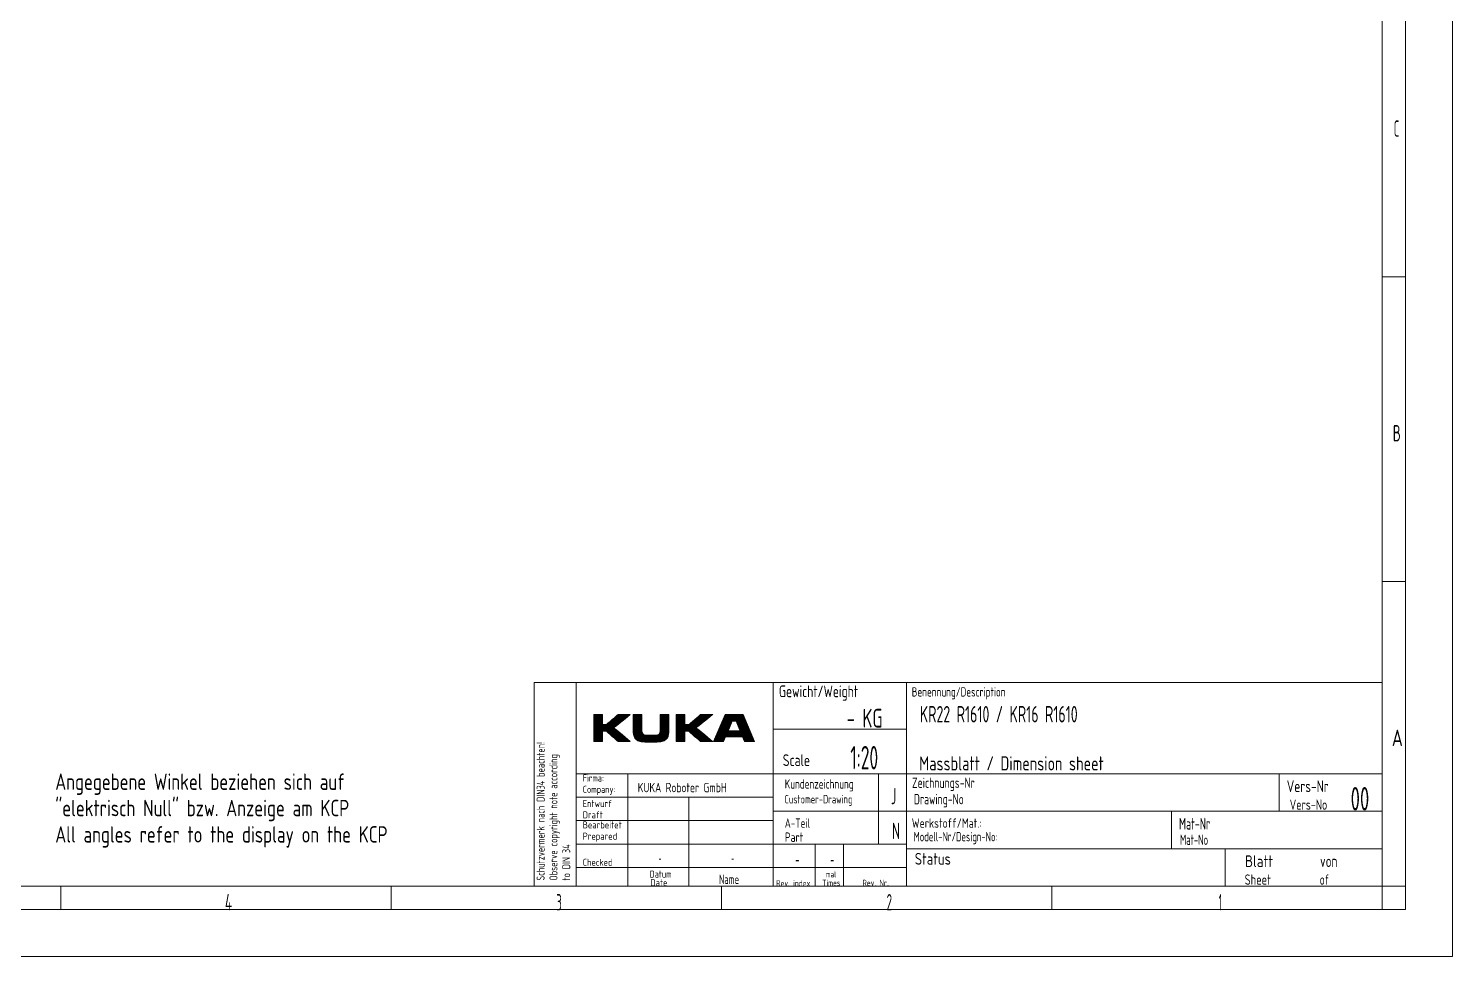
# Model space of a CAD drawing. Header units: millimetres. Extents: x 0 to 594, y 0 to 532.
# Drawn here: x 290.1 to 594, y 0 to 198 of the extents above; entities that cross this region are included whole.
import ezdxf

# ---------------------------------------------------------------- set-up
doc = ezdxf.new("R2010")
doc.units = ezdxf.units.MM
doc.layers.add('206', color=7, linetype='Continuous', true_color=0xffffff)
doc.layers.add('211', color=7, linetype='Continuous', true_color=0xffffff)
doc.styles.add('iso-1', font='isocp.shx')

msp = doc.modelspace()

# ---------------------------------------------------------------- linework, layer by layer
at = {"layer": '211', "color": 250, "linetype": 'Continuous', "lineweight": 13}
for p, q in [((594, 0), (594, 420)), ((584, 10), (584, 410)), ((579, 145), (584, 145)), ((579, 80), (584, 80)), ((418, 39), (418, 18)), ((418, 39), (418, 15)), ((449, 39), (449, 15)), ((579, 39), (477.5, 39)), ((557, 31), (557, 39)), ((407, 34), (449, 34)), ((431, 34), (431, 15)), ((449, 34), (449, 18)), ((579, 31), (477.5, 31)), ((534, 31), (534, 23)), ((449, 29), (407, 29)), ((407, 24), (449, 24)), ((449, 23), (449, 15)), ((458, 24), (458, 15)), ((464, 24), (464, 15)), ((464, 23), (464, 15)), ((477.5, 23), (579, 23)), ((545.5, 23), (545.5, 15)), ((407, 19), (449, 19)), ((449, 19), (477.5, 19)), ((297, 15), (297, 10)), ((367.5, 15), (367.5, 10)), ((438, 15), (438, 10)), ((508.5, 15), (508.5, 10)), ((579, 15), (579, 10)), ((579, 15), (584, 15)), ((10, 10), (584, 10)), ((0, 0), (594, 0))]:
    msp.add_line(p, q, dxfattribs=at)
at = {"layer": '211', "color": 250, "linetype": 'Continuous', "lineweight": 18}
for p, q in [((579, 15), (579, 405)), ((398, 58.5), (579, 58.5)), ((398, 58.5), (398, 15)), ((407, 58.5), (407, 15)), ((449, 58.5), (449, 35)), ((477.5, 23), (477.5, 58.5)), ((410.75, 51.62548), (412.587, 51.62548)), ((410.75, 51.52548), (412.587, 51.52548)), ((410.75, 51.42548), (412.587, 51.42548)), ((410.75, 51.32548), (412.587, 51.32548)), ((410.75, 51.22548), (412.587, 51.22548)), ((410.75, 51.12548), (412.587, 51.12548)), ((410.75, 51.02548), (412.587, 51.02548)), ((410.75, 50.92548), (412.587, 50.92548)), ((410.75, 50.82548), (412.587, 50.82548)), ((410.75, 50.72548), (412.587, 50.72548)), ((410.75, 50.62548), (412.587, 50.62548)), ((410.75, 50.52548), (412.587, 50.52548)), ((410.75, 50.42548), (412.587, 50.42548)), ((410.75, 50.32548), (412.587, 50.32548)), ((410.75, 50.22548), (412.587, 50.22548)), ((410.75, 50.12548), (412.587, 50.12548)), ((410.75, 50.02548), (412.587, 50.02548)), ((410.75, 49.92548), (412.587, 49.92548)), ((410.75, 49.82548), (412.587, 49.82548)), ((410.75, 49.72548), (412.587, 49.72548)), ((410.75, 49.62548), (412.587, 49.62548)), ((410.75, 49.52548), (412.587, 49.52548)), ((410.75, 49.42548), (415.78824, 49.42548)), ((410.75, 49.32548), (415.66328, 49.32548)), ((410.75, 49.22548), (415.53832, 49.22548)), ((410.75, 49.12548), (415.41337, 49.12548)), ((410.75, 49.02548), (415.28841, 49.02548)), ((410.75, 48.92548), (415.16345, 48.92548)), ((410.75, 48.82548), (415.03849, 48.82548)), ((410.75, 48.72548), (415.12132, 48.72548)), ((410.75, 48.62548), (415.24088, 48.62548)), ((413.46554, 49.52548), (415.9132, 49.52548)), ((413.58333, 49.62548), (416.03816, 49.62548)), ((413.70111, 49.72548), (416.16312, 49.72548)), ((413.8189, 49.82548), (416.28807, 49.82548)), ((413.93669, 49.92548), (416.41303, 49.92548)), ((414.05448, 50.02548), (416.53799, 50.02548)), ((414.17227, 50.12548), (416.66295, 50.12548)), ((414.29005, 50.22548), (416.78791, 50.22548)), ((414.40784, 50.32548), (416.91287, 50.32548)), ((414.52563, 50.42548), (417.03782, 50.42548)), ((414.64342, 50.52548), (417.16278, 50.52548)), ((414.76121, 50.62548), (417.28774, 50.62548)), ((414.87899, 50.72548), (417.4127, 50.72548)), ((414.99678, 50.82548), (417.53766, 50.82548)), ((415.11457, 50.92548), (417.66262, 50.92548)), ((415.23236, 51.02548), (417.78757, 51.02548)), ((415.35015, 51.12548), (417.91253, 51.12548)), ((415.46794, 51.22548), (418.03749, 51.22548)), ((415.58572, 51.32548), (418.16245, 51.32548)), ((415.70351, 51.42548), (418.28741, 51.42548)), ((415.8213, 51.52548), (418.41237, 51.52548)), ((415.93909, 51.62548), (418.53732, 51.62548)), ((419.17941, 51.62548), (421.01641, 51.62548)), ((419.17941, 51.52548), (421.01641, 51.52548)), ((419.17941, 51.42548), (421.01641, 51.42548)), ((419.17941, 51.32548), (421.01641, 51.32548)), ((419.17941, 51.22548), (421.01641, 51.22548)), ((419.17941, 51.12548), (421.01641, 51.12548)), ((419.17941, 51.02548), (421.01641, 51.02548)), ((419.17941, 50.92548), (421.01641, 50.92548)), ((419.17941, 50.82548), (421.01641, 50.82548)), ((419.17941, 50.72548), (421.01641, 50.72548)), ((419.17941, 50.62548), (421.01641, 50.62548)), ((419.17941, 50.52548), (421.01641, 50.52548)), ((419.17941, 50.42548), (421.01641, 50.42548)), ((419.17941, 50.32548), (421.01641, 50.32548)), ((419.17941, 50.22548), (421.01641, 50.22548)), ((419.17941, 50.12548), (421.01641, 50.12548)), ((419.17941, 50.02548), (421.01641, 50.02548)), ((419.17941, 49.92548), (421.01641, 49.92548)), ((419.17941, 49.82548), (421.01641, 49.82548)), ((419.17941, 49.72548), (421.01641, 49.72548)), ((419.17941, 49.62548), (421.01641, 49.62548)), ((419.17941, 49.52548), (421.01641, 49.52548)), ((419.17941, 49.42548), (421.01641, 49.42548)), ((419.17941, 49.32548), (421.01641, 49.32548)), ((419.17941, 49.22548), (421.01641, 49.22548)), ((419.17941, 49.12548), (421.01641, 49.12548)), ((419.17941, 49.02548), (421.01641, 49.02548)), ((419.17941, 48.92548), (421.01641, 48.92548)), ((419.17941, 48.82548), (421.01641, 48.82548)), ((419.17941, 48.72548), (421.01641, 48.72548)), ((419.17941, 48.62548), (421.01641, 48.62548)), ((424.88893, 51.62548), (426.72593, 51.62548)), ((424.88893, 51.52548), (426.72593, 51.52548)), ((424.88893, 51.42548), (426.72593, 51.42548)), ((424.88893, 51.32548), (426.72593, 51.32548)), ((424.88893, 51.22548), (426.72593, 51.22548)), ((424.88893, 51.12548), (426.72593, 51.12548)), ((424.88893, 51.02548), (426.72593, 51.02548)), ((424.88893, 50.92548), (426.72593, 50.92548)), ((424.88893, 50.82548), (426.72593, 50.82548)), ((424.88893, 50.72548), (426.72593, 50.72548)), ((424.88893, 50.62548), (426.72593, 50.62548)), ((424.88893, 50.52548), (426.72593, 50.52548)), ((424.88893, 50.42548), (426.72593, 50.42548)), ((424.88893, 50.32548), (426.72593, 50.32548)), ((424.88893, 50.22548), (426.72593, 50.22548)), ((424.88893, 50.12548), (426.72593, 50.12548)), ((424.88893, 50.02548), (426.72593, 50.02548)), ((424.88893, 49.92548), (426.72593, 49.92548)), ((424.88893, 49.82548), (426.72593, 49.82548)), ((424.88893, 49.72548), (426.72593, 49.72548)), ((424.88893, 49.62548), (426.72593, 49.62548)), ((424.88893, 49.52548), (426.72593, 49.52548)), ((424.88893, 49.42548), (426.72593, 49.42548)), ((424.88893, 49.32548), (426.72593, 49.32548)), ((424.88893, 49.22548), (426.72593, 49.22548)), ((424.88893, 49.12548), (426.72593, 49.12548)), ((424.88893, 49.02548), (426.72593, 49.02548)), ((424.88893, 48.92548), (426.72593, 48.92548)), ((424.88893, 48.82548), (426.72593, 48.82548)), ((424.88893, 48.72548), (426.72593, 48.72548)), ((424.88893, 48.62548), (426.72593, 48.62548)), ((428.33104, 51.52548), (430.16804, 51.52548)), ((428.33104, 51.42548), (430.16804, 51.42548)), ((428.33104, 51.32548), (430.16804, 51.32548)), ((428.33104, 51.22548), (430.16804, 51.22548)), ((428.33104, 51.12548), (430.16804, 51.12548)), ((428.33104, 51.02548), (430.16804, 51.02548)), ((428.33104, 50.92548), (430.16804, 50.92548)), ((428.33104, 50.82548), (430.16804, 50.82548)), ((428.33104, 50.72548), (430.16804, 50.72548)), ((428.33104, 50.62548), (430.16804, 50.62548)), ((428.33104, 50.52548), (430.16804, 50.52548)), ((428.33104, 50.42548), (430.16804, 50.42548)), ((428.33104, 50.32548), (430.16804, 50.32548)), ((428.33104, 50.22548), (430.16804, 50.22548)), ((428.33104, 50.12548), (430.16804, 50.12548)), ((428.33104, 50.02548), (430.16804, 50.02548)), ((428.33104, 49.92548), (430.16804, 49.92548)), ((428.33104, 49.82548), (430.16804, 49.82548)), ((428.33104, 49.72548), (430.16804, 49.72548)), ((428.33104, 49.62548), (430.16804, 49.62548)), ((428.33104, 49.52548), (430.16808, 49.52548)), ((428.33104, 49.42548), (433.36928, 49.42548)), ((428.33104, 49.32548), (433.24433, 49.32548)), ((428.33104, 49.22548), (433.11937, 49.22548)), ((428.33104, 49.12548), (432.99441, 49.12548)), ((428.33104, 49.02548), (432.86945, 49.02548)), ((428.33104, 48.92548), (432.74449, 48.92548)), ((428.33104, 48.82548), (432.61954, 48.82548)), ((428.33104, 48.72548), (432.70237, 48.72548)), ((428.33104, 48.62548), (432.82192, 48.62548)), ((431.04658, 49.52548), (433.49424, 49.52548)), ((431.16437, 49.62548), (433.6192, 49.62548)), ((431.28216, 49.72548), (433.74416, 49.72548)), ((431.39995, 49.82548), (433.86912, 49.82548)), ((431.51773, 49.92548), (433.99408, 49.92548)), ((431.63552, 50.02548), (434.11903, 50.02548)), ((431.75331, 50.12548), (434.24399, 50.12548)), ((431.8711, 50.22548), (434.36895, 50.22548)), ((431.98889, 50.32548), (434.49391, 50.32548)), ((432.10667, 50.42548), (434.61887, 50.42548)), ((432.22446, 50.52548), (434.74383, 50.52548)), ((432.34225, 50.62548), (434.86878, 50.62548)), ((432.46004, 50.72548), (434.99374, 50.72548)), ((432.57783, 50.82548), (435.1187, 50.82548)), ((432.69561, 50.92548), (435.24366, 50.92548)), ((432.8134, 51.02548), (435.36862, 51.02548)), ((432.93119, 51.12548), (435.49358, 51.12548)), ((433.04898, 51.22548), (435.61853, 51.22548)), ((433.16677, 51.32548), (435.74349, 51.32548)), ((433.28456, 51.42548), (435.86845, 51.42548)), ((433.40234, 51.52548), (435.99341, 51.52548)), ((438.75228, 51.62548), (436.31773, 45.86817)), ((437.48369, 48.62548), (439.60695, 48.62548)), ((437.52598, 48.72548), (439.64924, 48.72548)), ((437.56827, 48.82548), (439.69152, 48.82548)), ((437.61055, 48.92548), (439.73381, 48.92548)), ((437.65284, 49.02548), (439.7761, 49.02548)), ((437.69513, 49.12548), (439.81838, 49.12548)), ((437.73741, 49.22548), (439.86067, 49.22548)), ((437.7797, 49.32548), (439.90296, 49.32548)), ((437.82198, 49.42548), (439.94524, 49.42548)), ((437.86427, 49.52548), (439.98753, 49.52548)), ((437.90656, 49.62548), (440.02981, 49.62548)), ((437.94884, 49.72548), (440.0721, 49.72548)), ((437.99113, 49.82548), (440.11439, 49.82548)), ((438.03341, 49.92548), (440.15667, 49.92548)), ((438.0757, 50.02548), (440.19896, 50.02548)), ((438.11799, 50.12548), (440.24125, 50.12548)), ((438.16027, 50.22548), (443.21579, 50.22548)), ((438.20256, 50.32548), (443.1735, 50.32548)), ((438.24485, 50.42548), (443.13122, 50.42548)), ((438.28713, 50.52548), (443.08893, 50.52548)), ((438.32942, 50.62548), (443.04665, 50.62548)), ((438.37171, 50.72548), (443.00436, 50.72548)), ((438.41399, 50.82548), (442.96207, 50.82548)), ((438.45628, 50.92548), (442.91979, 50.92548)), ((438.49856, 51.02548), (442.8775, 51.02548)), ((438.54085, 51.12548), (442.83522, 51.12548)), ((438.58314, 51.22548), (442.79293, 51.22548)), ((438.62542, 51.32548), (442.75064, 51.32548)), ((438.66771, 51.42548), (442.70836, 51.42548)), ((438.71, 51.52548), (442.66607, 51.52548)), ((438.75228, 51.62548), (442.62378, 51.62548)), ((438.75228, 51.62548), (442.62378, 51.62548)), ((441.13482, 50.12548), (443.25808, 50.12548)), ((441.17711, 50.02548), (443.30036, 50.02548)), ((441.21939, 49.92548), (443.34265, 49.92548)), ((441.26168, 49.82548), (443.38494, 49.82548)), ((441.30397, 49.72548), (443.42722, 49.72548)), ((441.34625, 49.62548), (443.46951, 49.62548)), ((441.38854, 49.52548), (443.5118, 49.52548)), ((441.43082, 49.42548), (443.55408, 49.42548)), ((441.47311, 49.32548), (443.59637, 49.32548)), ((441.5154, 49.22548), (443.63865, 49.22548)), ((441.55768, 49.12548), (443.68094, 49.12548)), ((441.59997, 49.02548), (443.72323, 49.02548)), ((441.64225, 48.92548), (443.76551, 48.92548)), ((441.68454, 48.82548), (443.8078, 48.82548)), ((441.72683, 48.72548), (443.85008, 48.72548)), ((441.76911, 48.62548), (443.89237, 48.62548)), ((442.62378, 51.62548), (445.05833, 45.86817)), ((410.75, 48.52548), (415.36043, 48.52548)), ((410.75, 48.42548), (415.47998, 48.42548)), ((410.75, 48.32548), (415.59954, 48.32548)), ((410.75, 48.22548), (415.71909, 48.22548)), ((410.75, 48.12548), (415.83864, 48.12548)), ((410.75, 48.02548), (412.587, 48.02548)), ((410.75, 47.92548), (412.587, 47.92548)), ((410.75, 47.82548), (412.587, 47.82548)), ((410.75, 47.72548), (412.587, 47.72548)), ((410.75, 47.62548), (412.587, 47.62548)), ((410.75, 47.52548), (412.587, 47.52548)), ((410.75, 47.42548), (412.587, 47.42548)), ((410.75, 47.32548), (412.587, 47.32548)), ((410.75, 47.22548), (412.587, 47.22548)), ((410.75, 47.12548), (412.587, 47.12548)), ((410.75, 47.02548), (412.587, 47.02548)), ((410.75, 46.92548), (412.587, 46.92548)), ((410.75, 46.82548), (412.587, 46.82548)), ((410.75, 46.72548), (412.587, 46.72548)), ((410.75, 46.62548), (412.587, 46.62548)), ((410.75, 46.52548), (412.587, 46.52548)), ((410.75, 46.42548), (412.587, 46.42548)), ((410.75, 46.32548), (412.587, 46.32548)), ((410.75, 46.22548), (412.587, 46.22548)), ((410.75, 46.12548), (412.587, 46.12548)), ((410.75, 46.02548), (412.587, 46.02548)), ((410.75, 45.92548), (412.587, 45.92548)), ((413.45926, 48.02548), (415.9582, 48.02548)), ((413.57421, 47.92548), (416.07775, 47.92548)), ((413.68916, 47.82548), (416.1973, 47.82548)), ((413.80411, 47.72548), (416.31685, 47.72548)), ((413.91906, 47.62548), (416.43641, 47.62548)), ((414.03401, 47.52548), (416.55596, 47.52548)), ((414.14896, 47.42548), (416.67551, 47.42548)), ((414.26391, 47.32548), (416.79507, 47.32548)), ((414.37886, 47.22548), (416.91462, 47.22548)), ((414.49381, 47.12548), (417.03417, 47.12548)), ((414.60876, 47.02548), (417.15373, 47.02548)), ((414.72371, 46.92548), (417.27328, 46.92548)), ((414.83866, 46.82548), (417.39283, 46.82548)), ((414.95361, 46.72548), (417.51239, 46.72548)), ((415.06856, 46.62548), (417.63194, 46.62548)), ((415.18351, 46.52548), (417.75149, 46.52548)), ((415.29846, 46.42548), (417.87104, 46.42548)), ((415.41341, 46.32548), (417.9906, 46.32548)), ((415.52836, 46.22548), (418.11015, 46.22548)), ((415.64331, 46.12548), (418.2297, 46.12548)), ((415.75826, 46.02548), (418.34926, 46.02548)), ((415.87321, 45.92548), (418.46881, 45.92548)), ((419.17941, 48.52548), (421.01641, 48.52548)), ((419.17941, 48.42548), (421.01641, 48.42548)), ((419.17941, 48.32548), (421.01641, 48.32548)), ((419.17941, 48.22548), (421.01657, 48.22548)), ((419.17941, 48.12548), (421.01958, 48.12548)), ((419.17941, 48.02548), (421.02711, 48.02548)), ((419.17941, 47.92548), (421.04034, 47.92548)), ((419.17971, 47.82548), (421.06095, 47.82548)), ((419.18231, 47.72548), (421.09142, 47.72548)), ((419.18774, 47.62548), (421.13572, 47.62548)), ((419.19624, 47.52548), (421.20079, 47.52548)), ((419.20812, 47.42548), (421.30088, 47.42548)), ((419.2237, 47.32548), (421.47622, 47.32548)), ((419.24337, 47.22548), (422.04243, 47.22548)), ((419.26758, 47.12548), (426.63774, 47.12548)), ((419.29689, 47.02548), (426.60844, 47.02548)), ((419.33193, 46.92548), (426.57339, 46.92548)), ((419.37353, 46.82548), (426.5318, 46.82548)), ((419.42266, 46.72548), (426.48267, 46.72548)), ((419.48059, 46.62548), (426.42473, 46.62548)), ((419.54899, 46.52548), (426.35634, 46.52548)), ((419.63005, 46.42548), (426.27527, 46.42548)), ((419.72687, 46.32548), (426.17845, 46.32548)), ((419.84403, 46.22548), (426.06129, 46.22548)), ((419.98874, 46.12548), (425.91658, 46.12548)), ((420.17376, 46.02548), (425.73156, 46.02548)), ((420.426, 45.92548), (425.47931, 45.92548)), ((420.82944, 45.82548), (425.07588, 45.82548)), ((423.86286, 47.22548), (426.66196, 47.22548)), ((424.4291, 47.32548), (426.68163, 47.32548)), ((424.60444, 47.42548), (426.69721, 47.42548)), ((424.70454, 47.52548), (426.70909, 47.52548)), ((424.76961, 47.62548), (426.7176, 47.62548)), ((424.81391, 47.72548), (426.72302, 47.72548)), ((424.84438, 47.82548), (426.72562, 47.82548)), ((424.86499, 47.92548), (426.72593, 47.92548)), ((424.87822, 48.02548), (426.72593, 48.02548)), ((424.88575, 48.12548), (426.72593, 48.12548)), ((424.88877, 48.22548), (426.72593, 48.22548)), ((424.88893, 48.52548), (426.72593, 48.52548)), ((424.88893, 48.42548), (426.72593, 48.42548)), ((424.88893, 48.32548), (426.72593, 48.32548)), ((428.33104, 48.52548), (432.94147, 48.52548)), ((428.33104, 48.42548), (433.06103, 48.42548)), ((428.33104, 48.32548), (433.18058, 48.32548)), ((428.33104, 48.22548), (433.30013, 48.22548)), ((428.33104, 48.12548), (433.41969, 48.12548)), ((428.33104, 48.02548), (430.16804, 48.02548)), ((428.33104, 47.92548), (430.16804, 47.92548)), ((428.33104, 47.82548), (430.16804, 47.82548)), ((428.33104, 47.72548), (430.16804, 47.72548)), ((428.33104, 47.62548), (430.16804, 47.62548)), ((428.33104, 47.52548), (430.16804, 47.52548)), ((428.33104, 47.42548), (430.16804, 47.42548)), ((428.33104, 47.32548), (430.16804, 47.32548)), ((428.33104, 47.22548), (430.16804, 47.22548)), ((428.33104, 47.12548), (430.16804, 47.12548)), ((428.33104, 47.02548), (430.16804, 47.02548)), ((428.33104, 46.92548), (430.16804, 46.92548)), ((428.33104, 46.82548), (430.16804, 46.82548)), ((428.33104, 46.72548), (430.16804, 46.72548)), ((428.33104, 46.62548), (430.16804, 46.62548)), ((428.33104, 46.52548), (430.16804, 46.52548)), ((428.33104, 46.42548), (430.16804, 46.42548)), ((428.33104, 46.32548), (430.16804, 46.32548)), ((428.33104, 46.22548), (430.16804, 46.22548)), ((428.33104, 46.12548), (430.16804, 46.12548)), ((428.33104, 46.02548), (430.16804, 46.02548)), ((428.33104, 45.92548), (430.16804, 45.92548)), ((431.04031, 48.02548), (433.53924, 48.02548)), ((431.15526, 47.92548), (433.65879, 47.92548)), ((431.27021, 47.82548), (433.77835, 47.82548)), ((431.38516, 47.72548), (433.8979, 47.72548)), ((431.50011, 47.62548), (434.01745, 47.62548)), ((431.61506, 47.52548), (434.137, 47.52548)), ((431.73001, 47.42548), (434.25656, 47.42548)), ((431.84496, 47.32548), (434.37611, 47.32548)), ((431.95991, 47.22548), (434.49566, 47.22548)), ((432.07486, 47.12548), (434.61522, 47.12548)), ((432.18981, 47.02548), (434.73477, 47.02548)), ((432.30476, 46.92548), (434.85432, 46.92548)), ((432.41971, 46.82548), (434.97388, 46.82548)), ((432.53466, 46.72548), (435.09343, 46.72548)), ((432.64961, 46.62548), (435.21298, 46.62548)), ((432.76456, 46.52548), (435.33254, 46.52548)), ((432.87951, 46.42548), (435.45209, 46.42548)), ((432.99446, 46.32548), (435.57164, 46.32548)), ((433.10941, 46.22548), (435.69119, 46.22548)), ((433.22436, 46.12548), (435.81075, 46.12548)), ((433.33931, 46.02548), (435.9303, 46.02548)), ((433.45426, 45.92548), (436.04985, 45.92548)), ((436.31773, 45.86817), (438.44099, 45.86817)), ((436.34197, 45.92548), (438.46522, 45.92548)), ((436.38425, 46.02548), (438.50751, 46.02548)), ((436.42654, 46.12548), (438.5498, 46.12548)), ((436.46882, 46.22548), (438.59208, 46.22548)), ((436.51111, 46.32548), (438.63437, 46.32548)), ((436.5534, 46.42548), (438.67665, 46.42548)), ((436.59568, 46.52548), (438.71894, 46.52548)), ((436.63797, 46.62548), (438.76123, 46.62548)), ((436.68025, 46.72548), (438.80351, 46.72548)), ((436.72254, 46.82548), (438.8458, 46.82548)), ((436.76483, 46.92548), (444.61124, 46.92548)), ((436.80711, 47.02548), (444.56895, 47.02548)), ((436.8494, 47.12548), (444.52666, 47.12548)), ((436.89169, 47.22548), (444.48438, 47.22548)), ((436.93397, 47.32548), (444.44209, 47.32548)), ((436.97626, 47.42548), (444.39981, 47.42548)), ((437.01855, 47.52548), (444.35752, 47.52548)), ((437.06083, 47.62548), (444.31523, 47.62548)), ((437.10312, 47.72548), (444.27295, 47.72548)), ((437.1454, 47.82548), (444.23066, 47.82548)), ((437.18769, 47.92548), (444.18838, 47.92548)), ((437.22998, 48.02548), (444.14609, 48.02548)), ((437.27226, 48.12548), (444.1038, 48.12548)), ((437.31455, 48.22548), (439.43781, 48.22548)), ((437.35683, 48.32548), (439.48009, 48.32548)), ((437.39912, 48.42548), (439.52238, 48.42548)), ((437.44141, 48.52548), (439.56467, 48.52548)), ((438.86816, 46.87835), (438.44099, 45.86817)), ((438.86816, 46.87835), (442.50791, 46.87835)), ((441.8114, 48.52548), (443.93466, 48.52548)), ((441.85369, 48.42548), (443.97694, 48.42548)), ((441.89597, 48.32548), (444.01923, 48.32548)), ((441.93826, 48.22548), (444.06152, 48.22548)), ((442.50791, 46.87835), (442.93507, 45.86817)), ((442.53027, 46.82548), (444.65352, 46.82548)), ((442.57255, 46.72548), (444.69581, 46.72548)), ((442.61484, 46.62548), (444.7381, 46.62548)), ((442.65713, 46.52548), (444.78038, 46.52548)), ((442.69941, 46.42548), (444.82267, 46.42548)), ((442.7417, 46.32548), (444.86496, 46.32548)), ((442.78398, 46.22548), (444.90724, 46.22548)), ((442.82627, 46.12548), (444.94953, 46.12548)), ((442.86856, 46.02548), (444.99181, 46.02548)), ((442.91084, 45.92548), (445.0341, 45.92548)), ((442.93507, 45.86817), (445.05833, 45.86817)), ((477.5, 48.5), (449, 48.5)), ((407, 39), (449, 39)), ((477.5, 39), (449, 39)), ((471.5, 24), (471.5, 39)), ((449, 35), (449, 31)), ((449, 31), (449, 15)), ((477.5, 31), (449, 31)), ((449, 24), (477.5, 24)), ((477.5, 15), (477.5, 23)), ((15, 15), (579, 15))]:
    msp.add_line(p, q, dxfattribs=at)
for points in [[(410.75, 45.86816), (410.75, 45.86817), (410.75, 51.62549), (410.75, 51.62547)], [(410.75, 51.62548), (410.75001, 51.62548), (412.58701, 51.62548), (412.587, 51.62547)], [(412.587, 51.62548), (412.587, 51.62547), (412.58699, 49.5102), (412.587, 49.51021)], [(412.58699, 49.51021), (412.587, 49.51021), (413.44755, 49.51021), (413.44756, 49.51021)], [(413.44755, 49.51021), (413.44756, 49.51021), (415.93908, 51.62547), (415.93909, 51.62548)], [(418.53733, 51.62548), (418.53732, 51.62547), (415.01972, 48.81046), (415.01973, 48.81046)], [(415.01972, 48.81046), (415.01973, 48.81046), (418.53733, 45.86816), (418.53732, 45.86817)], [(415.93908, 51.62548), (415.93909, 51.62548), (418.53733, 51.62548), (418.53732, 51.62548)], [(419.1794, 51.62544), (419.17941, 51.62544), (421.01641, 51.62545), (421.0164, 51.62544)], [(419.17941, 47.87464), (419.17941, 47.87465), (419.17941, 51.62545), (419.17941, 51.62544)], [(421.0164, 51.62544), (421.0164, 51.62543), (421.0164, 48.25591), (421.0164, 48.2559)], [(424.88893, 48.2559), (424.88893, 48.25591), (424.88892, 51.62545), (424.88893, 51.62544)], [(424.88892, 51.62544), (424.88893, 51.62544), (426.72593, 51.62545), (426.72592, 51.62544)], [(426.72593, 51.62544), (426.72593, 51.62543), (426.72593, 47.87465), (426.72593, 47.87464)], [(428.33104, 45.86816), (428.33104, 45.86817), (428.33104, 51.62549), (428.33104, 51.62547)], [(428.33104, 51.62548), (428.33105, 51.62548), (430.16809, 51.62548), (430.16808, 51.62547)], [(430.16808, 51.62548), (430.16808, 51.62547), (430.16807, 49.5102), (430.16808, 49.51021)], [(430.16807, 49.51021), (430.16808, 49.51021), (431.02859, 49.51021), (431.0286, 49.51021)], [(431.02859, 49.51021), (431.0286, 49.51021), (433.52009, 51.62547), (433.5201, 51.62548)], [(436.11841, 51.62548), (436.1184, 51.62547), (432.6008, 48.81046), (432.60081, 48.81046)], [(432.6008, 48.81046), (432.60081, 48.81046), (436.11841, 45.86816), (436.1184, 45.86817)], [(433.52009, 51.62548), (433.5201, 51.62548), (436.11841, 51.62548), (436.1184, 51.62548)], [(439.39497, 48.12418), (439.39498, 48.12419), (440.27026, 50.19409), (440.27026, 50.1941)], [(440.27026, 50.19409), (440.27027, 50.19409), (441.1058, 50.19409), (441.10581, 50.19409)], [(441.1058, 50.1941), (441.10581, 50.19409), (441.9811, 48.12418), (441.98109, 48.12419)], [(412.587, 45.86817), (412.58699, 45.86817), (410.74999, 45.86816), (410.75, 45.86817)], [(413.3979, 48.07886), (413.39789, 48.07886), (412.58699, 48.07887), (412.587, 48.07886)], [(412.587, 48.07887), (412.587, 48.07886), (412.58701, 45.86816), (412.58699, 45.86817)], [(415.93909, 45.86817), (415.93908, 45.86817), (413.3979, 48.07886), (413.39789, 48.07887)], [(418.53733, 45.86817), (418.53732, 45.86817), (415.93909, 45.86817), (415.93908, 45.86817)], [(421.637, 45.7615), (419.94895, 45.7615), (419.17941, 46.44462), (419.17941, 47.87464)], [(421.0164, 48.2559), (421.0164, 47.52511), (421.28946, 47.23902), (422.04243, 47.23902)], [(424.26834, 45.7615), (424.26833, 45.7615), (421.63701, 45.7615), (421.637, 45.7615)], [(422.04243, 47.23902), (422.04244, 47.23902), (423.86286, 47.23902), (423.86287, 47.23902)], [(423.86286, 47.23902), (424.61587, 47.23902), (424.88893, 47.52511), (424.88893, 48.2559)], [(426.72593, 47.87464), (426.72593, 46.44462), (425.95635, 45.7615), (424.26833, 45.7615)], [(430.16808, 45.86817), (430.16807, 45.86817), (428.33104, 45.86816), (428.33104, 45.86817)], [(430.16808, 48.07887), (430.16808, 48.07886), (430.16809, 45.86816), (430.16807, 45.86817)], [(430.97894, 48.07886), (430.97893, 48.07886), (430.16807, 48.07887), (430.16808, 48.07886)], [(433.5201, 45.86817), (433.52009, 45.86817), (430.97894, 48.07886), (430.97893, 48.07887)], [(436.11841, 45.86817), (436.1184, 45.86817), (433.5201, 45.86817), (433.52009, 45.86817)], [(441.98109, 48.12419), (441.98108, 48.12419), (439.39496, 48.12419), (439.39498, 48.12419)]]:
    msp.add_open_spline(points, degree=3, dxfattribs=at)

# ---------------------------------------------------------------- texts
at = {"layer": '206', "color": 250, "linetype": 'Continuous', "lineweight": 18, "insert": (295.81948, 23.2511), "char_height": 3.5, "attachment_point": 7, "line_spacing_factor": 0.963855, "style": 'iso-1'}
msp.add_mtext('\\W0.8271;Angegebene Winkel beziehen sich auf \\P"elektrisch Null" bzw. Anzeige am KCP\\PAll angles refer to the display on the KCP', dxfattribs=at)
at = {"layer": '211', "color": 250, "linetype": 'Continuous', "lineweight": 13, "attachment_point": 7, "line_spacing_factor": 0.963855, "style": 'iso-1'}
for s, insert, char_height in [('\\W0.5104;C', (581.45962, 174.91515), 3.5), ('\\W0.6380;B', (581.25698, 109.91515), 3.5), ('\\W0.7927;Gewicht/Weight', (450.25186, 54.58005), 2.5), ('\\W0.7862;Benennung/Description', (478.6, 54.86863), 2), ('\\W0.8300;A', (581.05435, 44.91515), 3.5), ('\\W0.8080;Scale', (451.07672, 40.64075), 2.5), ('\\W0.7540;Firma:\\PCompany:', (408.375, 34.4728), 1.5), ('\\W0.8198;KUKA Roboter GmbH', (420.11849, 35.04595), 2), ('\\W0.7853;Kundenzeichnung', (451.5, 35.21863), 2), ('\\W0.7619;Zeichnungs-Nr', (478.65, 35.31549), 2.2), ('\\W0.7917;Vers-Nr', (558.625, 35.08578), 2.5), ('\\W0.7810;Customer-Drawing', (451.45, 32.12176), 1.8), ('\\W0.5742;J', (474.18272, 32.48614), 3.5), ('\\W0.7591;Drawing-No', (479.05, 31.81549), 2.2), ('\\W0.7850;Vers-No', (559.25, 31.31549), 2.2), ('\\W0.8520;Entwurf\\PDraft', (408.375, 29.4728), 1.5), ('\\W0.8519;Bearbeitet\\PPrepared', (408.375, 24.4728), 1.5), ('\\W0.7911;A-Teil', (451.5, 27.46863), 2), ('\\W0.6380;N', (474.37765, 25.04137), 3.5), ('\\W0.8404;Werkstoff/Mat.:', (478.6, 27.46863), 2), ('\\W1.0000;', (533.5, 27.46863), 2), ('\\W0.6876;Mat-Nr', (535.625, 27.08578), 2.5), ('\\W0.5469; ', (442.59211, 24.96863), 2), ('\\W0.8333;Part', (451.5, 24.46863), 2), ('\\W0.7415;Modell-Nr/Design-No:', (479, 23.96863), 2), ('\\W0.6811;Mat-No', (535.85, 23.81549), 2.2), ('\\W0.8750;Status', (479.24829, 19.59648), 2.5), ('\\W1.0000;', (533.5, 23.96863), 2), ('\\W0.8953;Blatt', (549.72564, 19.08743), 2.5), ('\\W0.7682;Checked', (408.375, 19.35147), 1.5), ('\\W0.7882;Datum', (422.65354, 16.84147), 1.5), ('\\W0.3878;-', (424.5849, 19.96863), 2), ('\\W0.3878;-', (440.0849, 19.96863), 2), ('\\W0.5469; ', (442.62143, 19.96863), 2), ('\\W0.4176;-', (453.73788, 19.23079), 3), ('\\W0.4176;-', (461.19013, 19.23079), 3), ('\\W0.7809;von', (565.72564, 19.08743), 2.5), ('\\W0.8472;Date', (422.83085, 15.01689), 1.5), ('\\W0.7402;Name', (437.45842, 15.46863), 2), ('\\W0.7963;Rev. index', (449.63834, 14.98159), 1.3), ('\\W0.7783;Times', (459.50213, 15.07157), 1.3), ('\\W0.7429;mal', (460.26285, 16.88112), 1.3), ('\\W0.7932;Rev. Nr.', (468.05936, 15.07157), 1.3), ('\\W0.8107;Sheet', (549.65064, 15.31714), 2.2), ('\\W0.7581;of', (565.65064, 15.31714), 2.2), ('\\W0.6380;4', (332.0291, 9.83322), 3.5), ('\\W0.5404;3', (402.73173, 9.83322), 3.5), ('\\W0.5404;2', (473.23173, 9.83322), 3.5), ('\\W0.4176;1', (544.11857, 9.83322), 3.5)]:
    msp.add_mtext(s, dxfattribs=dict(at, insert=insert, char_height=char_height))
at = {"layer": '211', "color": 250, "linetype": 'Continuous', "lineweight": 18, "attachment_point": 7, "line_spacing_factor": 0.963855, "style": 'iso-1'}
for s, insert, char_height in [('\\W0.7135;- KG', (464.70987, 48.85349), 4), ('\\W0.6856;KR22 R1610 / KR16 R1610', (480.30699, 49.9545), 3.5), ('\\W0.6024;1:20', (465.48844, 39.93004), 5), ('\\W0.8158;Massblatt / Dimension sheet', (480.18199, 39.71061), 3), ('\\W0.6474;00', (572.25, 31.17156), 5)]:
    msp.add_mtext(s, dxfattribs=dict(at, insert=insert, char_height=char_height))
at = {"layer": '211', "color": 250, "linetype": 'Continuous', "lineweight": 13, "insert": (405.71021, 16.20867), "char_height": 1.7, "attachment_point": 7, "rotation": 90, "line_spacing_factor": 0.963855, "style": 'iso-1'}
msp.add_mtext('\\W0.8176;Schutzvermerk nach DIN34 beachten!\\PObserve copyright note according \\Pto DIN 34', dxfattribs=at)

doc.saveas('drawing.dxf')
